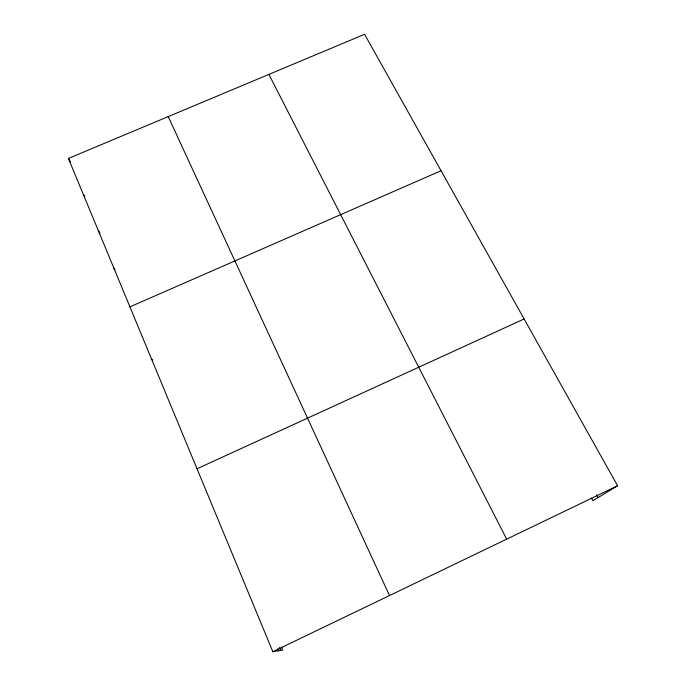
<?xml version="1.0" encoding="UTF-8"?>
<svg xmlns="http://www.w3.org/2000/svg" width="686" height="686" viewBox="0 0 686 686"><rect width="100%" height="100%" fill="white"/><g stroke="black" fill="none" stroke-linecap="round" stroke-linejoin="round"><path stroke-width="1.03" d="M281.526 647.155L282.761 650.114L272.839 651.7L68.403 158.44L364.583 34.3L617.597 485.757L592.91 500.72L591.366 497.907M272.839 651.7L617.597 485.757M197.019 468.761L524.121 318.964M129.92 306.865L441.038 170.728M151.409 358.718L152.644 360.296M113.867 268.132L115.051 269.838M98.278 230.522L100.002 233.103M83.683 194.833L84.807 196.565M68.403 158.44L70.572 161.896M596.563 494.803L598.089 497.582M268.903 74.405L506.68 539.145M168.224 116.603L389.502 595.542M279.468 647.515L280.685 650.439M277.624 648.836L278.439 650.8"/></g></svg>
